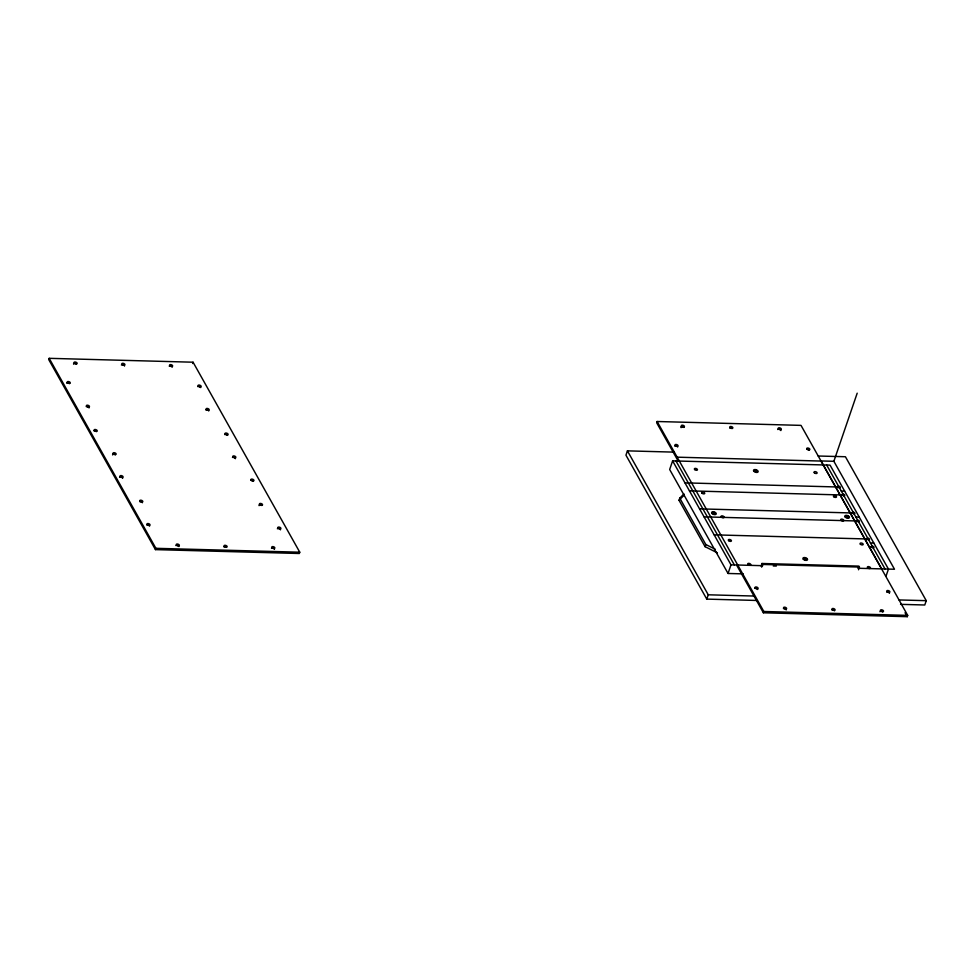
<?xml version="1.0" encoding="UTF-8"?>
<svg xmlns="http://www.w3.org/2000/svg" width="975" height="975" viewBox="0 0 975 975"><rect width="100%" height="100%" fill="white"/><g stroke="black" fill="none" stroke-linecap="round" stroke-linejoin="round"><path stroke-width="1.46" d="M49.189 358.325L48.75 359.617L155.452 549.62L299.325 553.495L299.764 552.203L193.074 362.212L49.189 358.325L155.89 548.316L155.452 549.62M192.623 363.504L193.074 362.212M674.347 452.132L627.425 450.864L625.95 455.179L706.777 599.113L756.734 600.466M736.71 565.293L763.388 612.788L907.262 616.675L907.701 615.383L801.011 425.38L657.126 421.505L656.687 422.797L678.173 461.065M885.983 576.274L888.444 569.083L830.066 465.124L672.616 460.883L669.667 469.511L728.045 573.471L743.182 573.873M717.332 552.813L705.083 546.67L679.039 500.297L679.782 498.14L683.95 493.947M705.083 546.67L705.815 544.513L679.782 498.14M706.777 599.113L708.252 594.799L627.425 450.864M728.045 573.471L730.994 564.83L672.616 460.883M761.097 566.195L762.011 563.489L858.902 566.109L859.438 567.06L858.512 569.766M761.633 567.145L762.56 564.452L762.011 563.489M763.388 612.788L763.827 611.496L657.126 421.505M857.866 568.254L894.502 569.242L833.869 461.297L857.196 393.181M818.171 456.008L845.422 456.739L926.25 600.673L924.775 605L900.547 604.342M679.039 500.297L684.243 495.056M833.869 461.297L821.035 460.943L881.656 568.9M677.223 457.178L821.096 461.065M684.974 482.869L839.024 487.025M841.267 491.022L844.655 491.12M689.459 490.864L843.509 495.02M699.562 508.865L853.612 513.008M855.855 517.018L859.255 517.103M704.06 516.86L858.11 521.016M714.163 534.848L868.213 539.004M870.456 543.002L873.844 543.087M869.31 546.902L872.698 546.999M762.56 564.452L859.438 567.06M155.89 548.316L299.764 552.203M730.994 564.83L762.718 565.695M773.285 565.975L776.307 566.061M708.252 594.799L753.675 596.03M898.999 599.942L926.25 600.673M763.827 611.496L907.701 615.383M705.815 544.513L715.345 549.291M826.666 465.038L885.044 568.986M905.044 612.714L907.262 616.675M675.98 460.968L734.358 564.927M729.678 427.891A1.609 0.853 18.9 0 1 732.14 428.525M777.782 429.524A1.609 0.853 18.9 0 1 779.573 429.232A1.609 0.853 18.9 0 1 780.841 430.56M879.974 611.752A1.609 0.853 18.9 0 1 880.986 611.081A1.609 0.853 18.9 0 1 882.789 611.837M674.676 446.002A1.609 0.853 18.9 0 1 676.345 445.904A1.609 0.853 18.9 0 1 677.625 447.001M681.159 427.635A1.609 0.853 18.9 0 1 680.977 427.391M681.013 426.721A1.609 0.853 18.9 0 1 682.488 426.562A1.609 0.853 18.9 0 1 683.877 427.464M754.906 588.352A1.609 0.853 18.9 0 1 756.563 588.473A1.609 0.853 18.9 0 1 757.648 589.497M783.437 608.583A1.609 0.853 18.9 0 1 785.277 608.778A1.609 0.853 18.9 0 1 786.167 609.948M831.882 609.887A1.609 0.853 18.9 0 1 834.527 610.777M886.677 591.91A1.609 0.853 18.9 0 1 888.517 592.105A1.609 0.853 18.9 0 1 889.395 593.275M806.947 449.329A1.609 0.853 18.9 0 1 809.104 450.06M112.698 454.898A1.609 0.853 18.9 0 1 112.6 454.655M112.625 454.435A1.609 0.853 18.9 0 1 113.807 453.997A1.609 0.853 18.9 0 1 115.416 454.728M232.452 457.47A1.609 0.853 18.9 0 1 234.317 457.433A1.609 0.853 18.9 0 1 235.389 458.689M223.738 546.853A1.609 0.853 18.9 0 1 226.407 547.353M175.951 545.561A1.609 0.853 18.9 0 1 177.621 545.464A1.609 0.853 18.9 0 1 178.9 546.561M139.632 501.589A1.609 0.853 18.9 0 1 141.278 501.711A1.609 0.853 18.9 0 1 142.362 502.734M271.452 548.145A1.609 0.853 18.9 0 1 273.317 548.108A1.609 0.853 18.9 0 1 274.389 549.364M259.082 505.635A1.609 0.853 18.9 0 1 259.813 504.721A1.609 0.853 18.9 0 1 261.8 505.464M205.786 409.963A1.609 0.853 18.9 0 1 207.456 409.866A1.609 0.853 18.9 0 1 208.735 410.962M169.236 366.137A1.609 0.853 18.9 0 1 170.905 366.039A1.609 0.853 18.9 0 1 172.197 367.136M121.4 365.04A1.609 0.853 18.9 0 1 123.191 364.747A1.609 0.853 18.9 0 1 124.459 366.076M73.698 364.236A1.609 0.853 18.9 0 1 74.429 363.309A1.609 0.853 18.9 0 1 76.416 364.065M86.275 406.599A1.609 0.853 18.9 0 1 88.116 406.794A1.609 0.853 18.9 0 1 89.005 407.964M66.751 383.26A1.609 0.853 18.9 0 1 67.933 382.822A1.609 0.853 18.9 0 1 69.542 383.565M94.027 430.901A1.609 0.853 18.9 0 1 96.488 431.547M119.559 477.299A1.609 0.853 18.9 0 1 121.351 476.994A1.609 0.853 18.9 0 1 122.618 478.323M146.835 524.94A1.609 0.853 18.9 0 1 148.493 525.05A1.609 0.853 18.9 0 1 149.577 526.073M197.742 386.6A1.609 0.853 18.9 0 1 199.412 386.49A1.609 0.853 18.9 0 1 200.692 387.587M224.689 434.582A1.609 0.853 18.9 0 1 226.151 434.411A1.609 0.853 18.9 0 1 227.553 435.325M251.062 480.407A1.609 0.853 18.9 0 1 253.232 481.126M277.375 528.803A1.609 0.853 18.9 0 1 279.167 528.511A1.609 0.853 18.9 0 1 280.434 529.839M845.983 516.969A1.475 0.78 18.9 0 0 848.433 517.42A1.475 0.78 18.9 0 0 847.007 515.933A1.475 0.78 18.9 0 0 845.983 516.969M754.674 471.193A1.475 0.78 18.9 0 0 757.124 471.644A1.475 0.78 18.9 0 0 755.698 470.157A1.475 0.78 18.9 0 0 754.674 471.193M712.762 513.374A1.475 0.78 18.9 0 0 715.211 513.825A1.475 0.78 18.9 0 0 713.785 512.338A1.475 0.78 18.9 0 0 712.762 513.374M730.043 427.647A1.609 0.853 18.9 0 0 732.725 428.147A1.609 0.853 18.9 0 0 731.165 426.526A1.609 0.853 18.9 0 0 730.043 427.647M778.489 428.963A1.609 0.853 18.9 0 0 781.17 429.451A1.609 0.853 18.9 0 0 779.61 427.83A1.609 0.853 18.9 0 0 778.489 428.963M833.698 496.677A1.609 0.853 18.9 0 0 836.367 497.177A1.609 0.853 18.9 0 0 834.819 495.556A1.609 0.853 18.9 0 0 833.698 496.677M860.377 544.184A1.609 0.853 18.9 0 0 863.046 544.672A1.609 0.853 18.9 0 0 861.498 543.051A1.609 0.853 18.9 0 0 860.377 544.184M867.652 567.767A1.609 0.853 18.9 0 0 870.334 568.254A1.609 0.853 18.9 0 0 868.774 566.633A1.609 0.853 18.9 0 0 867.652 567.767M880.705 610.959A1.609 0.853 18.9 0 0 883.374 611.459A1.609 0.853 18.9 0 0 881.827 609.826A1.609 0.853 18.9 0 0 880.705 610.959M747.996 564.537A1.609 0.853 18.9 0 0 750.677 565.037A1.609 0.853 18.9 0 0 749.117 563.404A1.609 0.853 18.9 0 0 747.996 564.537M728.605 540.625A1.609 0.853 18.9 0 0 731.287 541.125A1.609 0.853 18.9 0 0 729.727 539.492A1.609 0.853 18.9 0 0 728.605 540.625M721.329 517.043A1.609 0.853 18.9 0 0 723.998 517.53A1.609 0.853 18.9 0 0 722.451 515.909A1.609 0.853 18.9 0 0 721.329 517.043M701.939 493.131A1.609 0.853 18.9 0 0 704.608 493.618A1.609 0.853 18.9 0 0 703.048 491.997A1.609 0.853 18.9 0 0 701.939 493.131M694.651 469.536A1.609 0.853 18.9 0 0 697.32 470.035A1.609 0.853 18.9 0 0 695.772 468.414A1.609 0.853 18.9 0 0 694.651 469.536M675.261 445.624A1.609 0.853 18.9 0 0 677.93 446.123A1.609 0.853 18.9 0 0 676.382 444.503A1.609 0.853 18.9 0 0 675.261 445.624M681.61 426.343A1.609 0.853 18.9 0 0 684.279 426.843A1.609 0.853 18.9 0 0 682.732 425.222A1.609 0.853 18.9 0 0 681.61 426.343M755.284 588.12A1.609 0.853 18.9 0 0 757.953 588.62A1.609 0.853 18.9 0 0 756.405 586.999A1.609 0.853 18.9 0 0 755.284 588.12M783.815 608.339A1.609 0.853 18.9 0 0 786.484 608.839A1.609 0.853 18.9 0 0 784.936 607.218A1.609 0.853 18.9 0 0 783.815 608.339M832.26 609.655A1.609 0.853 18.9 0 0 834.929 610.143A1.609 0.853 18.9 0 0 833.381 608.522A1.609 0.853 18.9 0 0 832.26 609.655M887.043 591.679A1.609 0.853 18.9 0 0 889.724 592.178A1.609 0.853 18.9 0 0 888.164 590.545A1.609 0.853 18.9 0 0 887.043 591.679M840.986 520.26A1.609 0.853 18.9 0 0 843.655 520.76A1.609 0.853 18.9 0 0 842.095 519.139A1.609 0.853 18.9 0 0 840.986 520.26M814.308 472.765A1.609 0.853 18.9 0 0 816.977 473.265A1.609 0.853 18.9 0 0 815.429 471.644A1.609 0.853 18.9 0 0 814.308 472.765M807.02 449.183A1.609 0.853 18.9 0 0 809.701 449.682A1.609 0.853 18.9 0 0 808.141 448.049A1.609 0.853 18.9 0 0 807.02 449.183M113.332 453.862A1.609 0.853 18.9 0 0 116.001 454.35A1.609 0.853 18.9 0 0 114.441 452.729A1.609 0.853 18.9 0 0 113.332 453.862M233.049 457.092A1.609 0.853 18.9 0 0 235.718 457.58A1.609 0.853 18.9 0 0 234.158 455.959A1.609 0.853 18.9 0 0 233.049 457.092M206.371 409.585A1.609 0.853 18.9 0 0 209.04 410.085A1.609 0.853 18.9 0 0 207.492 408.464A1.609 0.853 18.9 0 0 206.371 409.585M176.536 545.183A1.609 0.853 18.9 0 0 179.217 545.683A1.609 0.853 18.9 0 0 177.657 544.062A1.609 0.853 18.9 0 0 176.536 545.183M139.998 501.357A1.609 0.853 18.9 0 0 142.679 501.857A1.609 0.853 18.9 0 0 141.119 500.236A1.609 0.853 18.9 0 0 139.998 501.357M272.037 547.755A1.609 0.853 18.9 0 0 274.706 548.255A1.609 0.853 18.9 0 0 273.158 546.634A1.609 0.853 18.9 0 0 272.037 547.755M224.323 546.475A1.609 0.853 18.9 0 0 226.992 546.975A1.609 0.853 18.9 0 0 225.444 545.342A1.609 0.853 18.9 0 0 224.323 546.475M122.119 364.479A1.609 0.853 18.9 0 0 124.788 364.967A1.609 0.853 18.9 0 0 123.228 363.346A1.609 0.853 18.9 0 0 122.119 364.479M86.653 406.356A1.609 0.853 18.9 0 0 89.322 406.855A1.609 0.853 18.9 0 0 87.774 405.234A1.609 0.853 18.9 0 0 86.653 406.356M259.716 504.587A1.609 0.853 18.9 0 0 262.397 505.087A1.609 0.853 18.9 0 0 260.837 503.466A1.609 0.853 18.9 0 0 259.716 504.587M74.332 363.188A1.609 0.853 18.9 0 0 77.001 363.687A1.609 0.853 18.9 0 0 75.453 362.054A1.609 0.853 18.9 0 0 74.332 363.188M169.833 365.759A1.609 0.853 18.9 0 0 172.502 366.259A1.609 0.853 18.9 0 0 170.954 364.638A1.609 0.853 18.9 0 0 169.833 365.759M120.266 476.726A1.609 0.853 18.9 0 0 122.935 477.226A1.609 0.853 18.9 0 0 121.387 475.605A1.609 0.853 18.9 0 0 120.266 476.726M67.458 382.688A1.609 0.853 18.9 0 0 70.127 383.187A1.609 0.853 18.9 0 0 68.579 381.566A1.609 0.853 18.9 0 0 67.458 382.688M94.404 430.67A1.609 0.853 18.9 0 0 97.073 431.169A1.609 0.853 18.9 0 0 95.526 429.536A1.609 0.853 18.9 0 0 94.404 430.67M147.213 524.708A1.609 0.853 18.9 0 0 149.882 525.196A1.609 0.853 18.9 0 0 148.334 523.575A1.609 0.853 18.9 0 0 147.213 524.708M198.327 386.222A1.609 0.853 18.9 0 0 201.008 386.709A1.609 0.853 18.9 0 0 199.448 385.088A1.609 0.853 18.9 0 0 198.327 386.222M225.274 434.192A1.609 0.853 18.9 0 0 227.955 434.692A1.609 0.853 18.9 0 0 226.395 433.071A1.609 0.853 18.9 0 0 225.274 434.192M251.148 480.261A1.609 0.853 18.9 0 0 253.817 480.748A1.609 0.853 18.9 0 0 252.257 479.127A1.609 0.853 18.9 0 0 251.148 480.261M278.082 528.231A1.609 0.853 18.9 0 0 280.763 528.73A1.609 0.853 18.9 0 0 279.203 527.109A1.609 0.853 18.9 0 0 278.082 528.231M804.07 559.15A1.475 0.78 18.9 0 0 806.52 559.613A1.475 0.78 18.9 0 0 805.094 558.114A1.475 0.78 18.9 0 0 804.07 559.15M837.964 487.195A1.341 0.707 18.9 0 0 840.194 487.61A1.341 0.707 18.9 0 0 838.902 486.257A1.341 0.707 18.9 0 0 837.964 487.195M871.65 547.17A1.341 0.707 18.9 0 0 873.868 547.584A1.341 0.707 18.9 0 0 872.576 546.232A1.341 0.707 18.9 0 0 871.65 547.17M867.153 539.175A1.341 0.707 18.9 0 0 869.383 539.589A1.341 0.707 18.9 0 0 868.091 538.237A1.341 0.707 18.9 0 0 867.153 539.175M857.049 521.186A1.341 0.707 18.9 0 0 859.28 521.601A1.341 0.707 18.9 0 0 857.988 520.248A1.341 0.707 18.9 0 0 857.049 521.186M852.564 513.191A1.341 0.707 18.9 0 0 854.795 513.606A1.341 0.707 18.9 0 0 853.491 512.253A1.341 0.707 18.9 0 0 852.564 513.191M842.461 495.202A1.341 0.707 18.9 0 0 844.679 495.605A1.341 0.707 18.9 0 0 843.387 494.252A1.341 0.707 18.9 0 0 842.461 495.202M712.03 513.496A2.413 1.28 18.9 0 0 716.04 514.239A2.413 1.28 18.9 0 0 713.7 511.814A2.413 1.28 18.9 0 0 712.03 513.496M803.339 559.272A2.413 1.28 18.9 0 0 807.337 560.016A2.413 1.28 18.9 0 0 805.009 557.59A2.413 1.28 18.9 0 0 803.339 559.272M845.24 517.091A2.413 1.28 18.9 0 0 849.249 517.835A2.413 1.28 18.9 0 0 846.922 515.397A2.413 1.28 18.9 0 0 845.24 517.091M753.931 471.315A2.413 1.28 18.9 0 0 757.941 472.058A2.413 1.28 18.9 0 0 755.613 469.621A2.413 1.28 18.9 0 0 753.931 471.315"/></g></svg>
